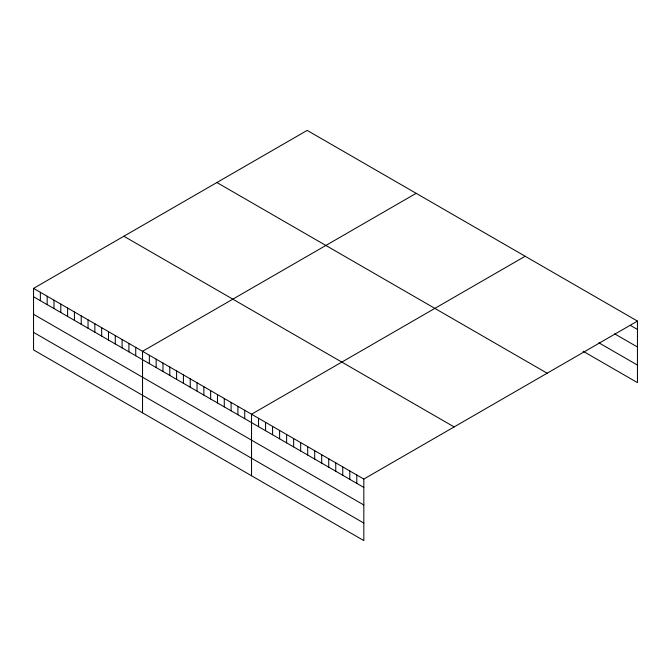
<?xml version="1.0" encoding="UTF-8"?>
<svg xmlns="http://www.w3.org/2000/svg" width="671" height="671" viewBox="0 0 671 671"><rect width="100%" height="100%" fill="white"/><g stroke="black" fill="none" stroke-linecap="round" stroke-linejoin="round"><path stroke-width="1.01" d="M33.55 288.379L363.825 479.06L363.825 540.6L33.55 349.918L33.55 288.379L307.175 130.4L637.45 321.082L637.45 382.621L583.057 351.218M416.163 193.323L142.537 351.302L142.537 412.841M525.158 256.255L251.533 414.225L251.533 475.764M363.825 479.06L637.45 321.082M630.43 325.41L637.45 329.469M614.644 333.839L637.45 347.008M598.851 342.797L637.45 365.083M216.876 182.529L547.15 373.219M123.85 236.242L454.124 426.924M33.55 296.758L363.825 487.44M33.55 314.305L363.825 504.986M33.55 332.371L363.825 523.061M356.804 475.009L356.804 483.388M349.792 470.958L349.792 479.337M342.772 466.907L342.772 475.286M335.752 462.847L335.752 471.235M328.731 458.796L328.731 467.184M321.711 454.745L321.711 463.133M314.699 450.694L314.699 459.081M307.679 446.643L307.679 455.022M300.658 442.592L300.658 450.971M293.638 438.54L293.638 446.92M286.626 434.489L286.626 442.868M279.606 430.438L279.606 438.817M272.585 426.387L272.585 434.766M265.565 422.327L265.565 430.715M258.553 418.276L258.553 426.664M244.722 410.291L244.722 418.679M237.911 406.358L237.911 414.745M231.092 402.432L231.092 410.811M224.282 398.499L224.282 406.878M217.471 394.565L217.471 402.944M210.66 390.631L210.66 399.01M203.85 386.697L203.85 395.076M197.039 382.764L197.039 391.151M190.22 378.83L190.22 387.217M183.409 374.896L183.409 383.284M176.599 370.962L176.599 379.35M169.788 367.037L169.788 375.416M162.978 363.103L162.978 371.482M156.167 359.17L156.167 367.549M149.356 355.236L149.356 363.615M135.727 347.368L135.727 355.756M128.916 343.435L128.916 351.822M122.105 339.501L122.105 347.888M115.295 335.567L115.295 343.955M108.484 331.642L108.484 340.021M101.673 327.708L101.673 336.087M94.854 323.774L94.854 332.153M88.044 319.841L88.044 328.22M81.233 315.907L81.233 324.286M74.422 311.973L74.422 320.352M67.612 308.039L67.612 316.427M60.801 304.106L60.801 312.493M53.982 300.172L53.982 308.559M47.171 296.238L47.171 304.626M40.361 292.313L40.361 300.692"/></g></svg>
